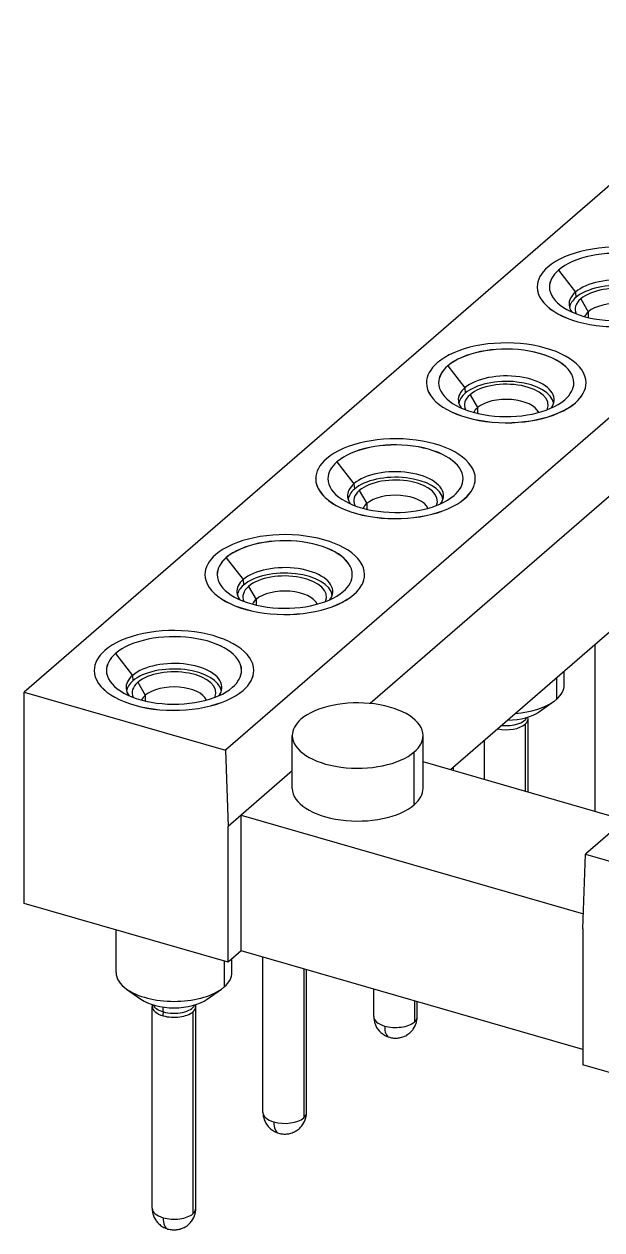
# Model space of a CAD drawing. Header units: millimetres. Extents: x 1 to 18.6, y 1 to 16.8.
# Drawn here: x 1.02 to 7.64, y 2.92 to 16.76 of the extents above; entities that cross this region are included whole.
import ezdxf

# ---------------------------------------------------------------- set-up
doc = ezdxf.new("R2010")
doc.units = ezdxf.units.MM
doc.layers.add('MAIN-1', color=7, linetype='Continuous')

msp = doc.modelspace()

# ---------------------------------------------------------------- linework, layer by layer
at = {"layer": 'MAIN-1', "color": 18, "linetype": 'Continuous', "lineweight": 25, "true_color": 0x000000}
for points in [[(9.867, 16.756), (1.017, 9.092)], [(12.175, 16.09), (3.325, 8.425)], [(16.306, 14.897), (7.456, 7.233)], [(11.006, 14.176), (4.985, 8.962)], [(7.145, 13.934), (7.145, 13.933)], [(7.145, 13.933), (7.34, 13.682)], [(6.901, 13.74), (6.901, 13.741)], [(7.041, 13.741), (7.041, 13.74)], [(7.34, 13.682), (7.344, 13.62)], [(7.401, 13.604), (7.487, 13.456)], [(7.487, 13.456), (7.487, 13.39)], [(5.875, 12.834), (6.07, 12.582)], [(5.875, 12.834), (5.875, 12.834)], [(5.631, 12.64), (5.631, 12.641)], [(5.771, 12.641), (5.771, 12.64)], [(11.006, 12.617), (5.906, 8.2)], [(7.321, 12.64), (7.321, 12.641)], [(7.461, 12.64), (7.461, 12.641)], [(6.07, 12.582), (6.074, 12.521)], [(6.131, 12.504), (6.217, 12.356)], [(6.217, 12.356), (6.217, 12.29)], [(7.339, 12.412), (7.339, 12.411)], [(4.605, 11.735), (4.605, 11.734)], [(4.605, 11.734), (4.8, 11.483)], [(4.361, 11.54), (4.361, 11.541)], [(4.501, 11.541), (4.501, 11.54)], [(4.8, 11.483), (4.804, 11.421)], [(6.051, 11.54), (6.051, 11.541)], [(6.191, 11.54), (6.191, 11.541)], [(4.861, 11.405), (4.947, 11.256)], [(4.947, 11.256), (4.947, 11.19)], [(6.069, 11.312), (6.069, 11.311)], [(3.335, 10.635), (3.335, 10.634)], [(3.335, 10.634), (3.53, 10.383)], [(3.091, 10.44), (3.091, 10.441)], [(3.231, 10.441), (3.231, 10.44)], [(3.53, 10.383), (3.534, 10.321)], [(4.781, 10.44), (4.781, 10.441)], [(4.921, 10.44), (4.921, 10.441)], [(3.591, 10.305), (3.677, 10.156)], [(3.677, 10.156), (3.677, 10.09)], [(4.799, 10.212), (4.799, 10.211)], [(7.566, 7.721), (7.566, 9.638)], [(2.065, 9.535), (2.065, 9.534)], [(2.065, 9.534), (2.26, 9.283)], [(1.821, 9.34), (1.821, 9.341)], [(1.961, 9.341), (1.961, 9.34)], [(2.26, 9.283), (2.264, 9.221)], [(3.511, 9.34), (3.511, 9.341)], [(3.651, 9.34), (3.651, 9.341)], [(7.211, 9.176), (7.211, 9.331)], [(2.321, 9.205), (2.407, 9.056)], [(7.122, 9.254), (7.122, 9.009)], [(1.017, 6.667), (1.017, 9.092)], [(1.017, 9.092), (3.325, 8.425)], [(2.407, 9.056), (2.407, 8.99)], [(3.529, 9.112), (3.529, 9.112)], [(6.926, 8.868), (7.089, 8.984)], [(6.763, 8.724), (6.763, 7.953)], [(6.796, 7.943), (6.796, 8.786)], [(4.092, 7.988), (4.092, 8.594)], [(5.592, 7.988), (5.592, 8.594)], [(6.296, 8.087), (6.296, 8.538)], [(3.325, 8.425), (3.356, 7.551)], [(5.491, 7.8), (5.491, 8.406)], [(4.092, 8.188), (3.506, 7.681)], [(7.906, 7.623), (5.592, 8.291)], [(5.941, 8.19), (5.941, 8.231)], [(3.506, 7.681), (3.356, 7.551)], [(3.506, 7.681), (7.432, 6.547)], [(3.506, 6.122), (3.506, 7.681)], [(3.356, 5.992), (3.356, 7.551)], [(7.426, 6.376), (7.456, 7.233)], [(7.456, 7.233), (9.764, 6.567)], [(3.356, 5.992), (1.017, 6.667)], [(7.426, 6.376), (7.426, 4.817)], [(2.071, 5.876), (2.071, 6.363)], [(3.506, 6.122), (3.356, 5.992)], [(7.426, 4.99), (3.506, 6.122)], [(3.312, 6.004), (3.312, 5.71)], [(3.401, 5.876), (3.401, 6.031)], [(3.756, 4.27), (3.756, 6.049)], [(4.223, 5.915), (4.223, 4.207)], [(4.256, 4.27), (4.256, 5.905)], [(2.193, 5.684), (2.357, 5.569)], [(3.116, 5.569), (3.279, 5.684)], [(5.026, 5.37), (5.026, 5.683)], [(5.493, 5.548), (5.493, 5.307)], [(5.526, 5.37), (5.526, 5.538)], [(2.486, 3.17), (2.486, 5.486)], [(2.953, 5.424), (2.953, 3.107)], [(2.986, 3.17), (2.986, 5.486)], [(5.026, 5.37), (5.027, 5.348)], [(5.027, 5.348), (5.03, 5.327)], [(5.03, 5.327), (5.035, 5.305)], [(5.035, 5.305), (5.04, 5.288)], [(5.04, 5.288), (5.041, 5.285)], [(5.041, 5.285), (5.05, 5.264)], [(5.05, 5.264), (5.06, 5.245)], [(5.492, 5.245), (5.503, 5.264)], [(5.503, 5.264), (5.511, 5.285)], [(5.511, 5.285), (5.512, 5.288)], [(5.512, 5.288), (5.518, 5.305)], [(5.518, 5.305), (5.522, 5.327)], [(5.522, 5.327), (5.525, 5.348)], [(5.525, 5.348), (5.526, 5.37)], [(5.06, 5.245), (5.067, 5.234)], [(5.067, 5.234), (5.073, 5.225)], [(5.073, 5.225), (5.087, 5.207)], [(5.087, 5.207), (5.095, 5.198)], [(5.095, 5.198), (5.104, 5.19)], [(5.104, 5.19), (5.112, 5.183)], [(5.112, 5.183), (5.123, 5.174)], [(5.123, 5.174), (5.134, 5.166)], [(5.134, 5.166), (5.145, 5.159)], [(5.145, 5.159), (5.147, 5.157)], [(5.147, 5.157), (5.16, 5.15)], [(5.16, 5.15), (5.172, 5.144)], [(5.172, 5.144), (5.178, 5.142)], [(5.178, 5.142), (5.192, 5.136)], [(5.192, 5.136), (5.206, 5.132)], [(5.206, 5.132), (5.218, 5.129)], [(5.218, 5.129), (5.231, 5.126)], [(5.231, 5.126), (5.242, 5.124)], [(5.242, 5.124), (5.254, 5.123)], [(5.254, 5.123), (5.265, 5.122)], [(5.265, 5.122), (5.276, 5.122)], [(5.276, 5.122), (5.287, 5.122)], [(5.287, 5.122), (5.299, 5.123)], [(5.299, 5.123), (5.31, 5.124)], [(5.31, 5.124), (5.322, 5.126)], [(5.322, 5.126), (5.334, 5.129)], [(5.334, 5.129), (5.347, 5.132)], [(5.347, 5.132), (5.36, 5.136)], [(5.36, 5.136), (5.374, 5.142)], [(5.374, 5.142), (5.381, 5.144)], [(5.381, 5.144), (5.393, 5.15)], [(5.393, 5.15), (5.405, 5.157)], [(5.405, 5.157), (5.407, 5.159)], [(5.407, 5.159), (5.418, 5.166)], [(5.418, 5.166), (5.429, 5.174)], [(5.429, 5.174), (5.441, 5.183)], [(5.441, 5.183), (5.449, 5.19)], [(5.449, 5.19), (5.457, 5.198)], [(5.457, 5.198), (5.465, 5.207)], [(5.465, 5.207), (5.473, 5.216)], [(5.473, 5.216), (5.48, 5.226)], [(5.48, 5.226), (5.492, 5.245)], [(9.764, 4.142), (7.426, 4.817)], [(3.756, 4.27), (3.757, 4.248)], [(3.757, 4.248), (3.76, 4.227)], [(3.76, 4.227), (3.765, 4.206)], [(3.765, 4.206), (3.77, 4.188)], [(3.77, 4.188), (3.771, 4.185)], [(3.771, 4.185), (3.78, 4.164)], [(3.78, 4.164), (3.79, 4.145)], [(4.222, 4.145), (4.233, 4.164)], [(4.233, 4.164), (4.241, 4.185)], [(4.241, 4.185), (4.242, 4.188)], [(4.242, 4.188), (4.248, 4.206)], [(4.248, 4.206), (4.252, 4.227)], [(4.252, 4.227), (4.255, 4.248)], [(4.255, 4.248), (4.256, 4.27)], [(3.79, 4.145), (3.797, 4.135)], [(3.797, 4.135), (3.803, 4.125)], [(3.803, 4.125), (3.817, 4.108)], [(3.817, 4.108), (3.825, 4.099)], [(3.825, 4.099), (3.834, 4.09)], [(3.834, 4.09), (3.842, 4.083)], [(3.842, 4.083), (3.853, 4.074)], [(3.853, 4.074), (3.864, 4.066)], [(3.864, 4.066), (3.875, 4.059)], [(3.875, 4.059), (3.877, 4.058)], [(3.877, 4.058), (3.89, 4.051)], [(3.89, 4.051), (3.902, 4.045)], [(3.902, 4.045), (3.908, 4.042)], [(3.908, 4.042), (3.922, 4.036)], [(3.922, 4.036), (3.936, 4.032)], [(3.936, 4.032), (3.948, 4.029)], [(3.948, 4.029), (3.961, 4.026)], [(3.961, 4.026), (3.972, 4.024)], [(3.972, 4.024), (3.984, 4.023)], [(3.984, 4.023), (3.995, 4.022)], [(3.995, 4.022), (4.006, 4.022)], [(4.006, 4.022), (4.017, 4.022)], [(4.017, 4.022), (4.029, 4.023)], [(4.029, 4.023), (4.04, 4.024)], [(4.04, 4.024), (4.052, 4.026)], [(4.052, 4.026), (4.064, 4.029)], [(4.064, 4.029), (4.077, 4.032)], [(4.077, 4.032), (4.09, 4.036)], [(4.09, 4.036), (4.104, 4.042)], [(4.104, 4.042), (4.111, 4.045)], [(4.111, 4.045), (4.123, 4.051)], [(4.123, 4.051), (4.135, 4.058)], [(4.135, 4.058), (4.137, 4.059)], [(4.137, 4.059), (4.148, 4.066)], [(4.148, 4.066), (4.159, 4.074)], [(4.159, 4.074), (4.171, 4.083)], [(4.171, 4.083), (4.179, 4.09)], [(4.179, 4.09), (4.187, 4.099)], [(4.187, 4.099), (4.195, 4.108)], [(4.195, 4.108), (4.203, 4.116)], [(4.203, 4.116), (4.21, 4.126)], [(4.21, 4.126), (4.222, 4.145)], [(2.486, 3.17), (2.487, 3.148)], [(2.487, 3.148), (2.49, 3.127)], [(2.49, 3.127), (2.495, 3.106)], [(2.495, 3.106), (2.5, 3.088)], [(2.5, 3.088), (2.501, 3.085)], [(2.501, 3.085), (2.51, 3.065)], [(2.51, 3.065), (2.52, 3.045)], [(2.52, 3.045), (2.527, 3.035)], [(2.94, 3.026), (2.952, 3.045)], [(2.952, 3.045), (2.963, 3.065)], [(2.963, 3.065), (2.971, 3.085)], [(2.971, 3.085), (2.972, 3.088)], [(2.972, 3.088), (2.978, 3.106)], [(2.978, 3.106), (2.982, 3.127)], [(2.982, 3.127), (2.985, 3.148)], [(2.985, 3.148), (2.986, 3.17)], [(2.527, 3.035), (2.533, 3.025)], [(2.533, 3.025), (2.547, 3.008)], [(2.547, 3.008), (2.555, 2.999)], [(2.555, 2.999), (2.564, 2.99)], [(2.564, 2.99), (2.572, 2.983)], [(2.572, 2.983), (2.583, 2.974)], [(2.583, 2.974), (2.594, 2.966)], [(2.594, 2.966), (2.605, 2.959)], [(2.605, 2.959), (2.607, 2.958)], [(2.607, 2.958), (2.62, 2.951)], [(2.62, 2.951), (2.632, 2.945)], [(2.632, 2.945), (2.638, 2.942)], [(2.638, 2.942), (2.652, 2.937)], [(2.652, 2.937), (2.666, 2.932)], [(2.666, 2.932), (2.678, 2.929)], [(2.678, 2.929), (2.691, 2.926)], [(2.691, 2.926), (2.702, 2.925)], [(2.702, 2.925), (2.714, 2.923)], [(2.714, 2.923), (2.725, 2.923)], [(2.725, 2.923), (2.736, 2.922)], [(2.736, 2.922), (2.747, 2.923)], [(2.747, 2.923), (2.759, 2.923)], [(2.759, 2.923), (2.77, 2.925)], [(2.77, 2.925), (2.782, 2.926)], [(2.782, 2.926), (2.794, 2.929)], [(2.794, 2.929), (2.807, 2.932)], [(2.807, 2.932), (2.82, 2.937)], [(2.82, 2.937), (2.834, 2.942)], [(2.834, 2.942), (2.841, 2.945)], [(2.841, 2.945), (2.853, 2.951)], [(2.853, 2.951), (2.865, 2.958)], [(2.865, 2.958), (2.867, 2.959)], [(2.867, 2.959), (2.878, 2.966)], [(2.878, 2.966), (2.889, 2.974)], [(2.889, 2.974), (2.901, 2.983)], [(2.901, 2.983), (2.909, 2.99)], [(2.909, 2.99), (2.917, 2.999)], [(2.917, 2.999), (2.925, 3.008)], [(2.925, 3.008), (2.933, 3.017)], [(2.933, 3.017), (2.94, 3.026)]]:
    msp.add_lwpolyline(points, dxfattribs=at)
for points in [[(8.731, 13.741), (8.731, 13.948), (8.453, 14.129), (8.053, 14.182), (7.653, 14.236), (7.231, 14.149), (7.024, 13.969)], [(8.591, 13.741), (8.591, 13.916), (8.356, 14.069), (8.017, 14.115), (7.678, 14.16), (7.32, 14.086), (7.145, 13.934)], [(8.591, 13.741), (8.59, 13.916), (8.355, 14.069), (8.016, 14.114), (7.677, 14.159), (7.32, 14.085), (7.145, 13.933)], [(8.366, 13.533), (8.376, 13.66), (8.213, 13.774), (7.97, 13.809), (7.726, 13.844), (7.466, 13.792), (7.34, 13.682)], [(6.901, 13.741), (6.901, 13.534), (7.179, 13.352), (7.579, 13.299), (7.979, 13.245), (8.402, 13.332), (8.609, 13.512)], [(6.901, 13.74), (6.901, 13.533), (7.179, 13.351), (7.579, 13.298), (7.979, 13.244), (8.402, 13.332), (8.609, 13.511)], [(7.041, 13.741), (7.041, 13.565), (7.277, 13.412), (7.616, 13.366), (7.954, 13.321), (8.312, 13.395), (8.487, 13.547)], [(8.36, 13.503), (8.343, 13.623), (8.172, 13.723), (7.939, 13.75), (7.705, 13.777), (7.464, 13.724), (7.344, 13.62)], [(8.285, 13.432), (8.336, 13.548), (8.211, 13.665), (7.991, 13.708), (7.77, 13.751), (7.519, 13.707), (7.401, 13.604)], [(8.188, 13.4), (8.155, 13.477), (8.03, 13.536), (7.875, 13.548), (7.72, 13.56), (7.566, 13.524), (7.487, 13.456)], [(7.461, 12.641), (7.461, 12.848), (7.183, 13.029), (6.783, 13.083), (6.383, 13.136), (5.961, 13.049), (5.754, 12.869)], [(7.321, 12.641), (7.321, 12.816), (7.086, 12.97), (6.747, 13.015), (6.408, 13.06), (6.05, 12.986), (5.875, 12.834)], [(7.321, 12.641), (7.32, 12.816), (7.085, 12.969), (6.746, 13.014), (6.407, 13.059), (6.05, 12.985), (5.875, 12.834)], [(7.096, 12.434), (7.106, 12.56), (6.943, 12.674), (6.7, 12.709), (6.456, 12.744), (6.196, 12.692), (6.07, 12.582)], [(5.631, 12.641), (5.631, 12.434), (5.909, 12.252), (6.309, 12.199), (6.709, 12.145), (7.132, 12.233), (7.339, 12.412)], [(5.631, 12.64), (5.631, 12.433), (5.909, 12.252), (6.309, 12.198), (6.709, 12.144), (7.132, 12.232), (7.339, 12.411)], [(5.771, 12.641), (5.771, 12.465), (6.007, 12.312), (6.346, 12.266), (6.684, 12.221), (7.042, 12.295), (7.217, 12.447)], [(7.09, 12.403), (7.073, 12.523), (6.902, 12.623), (6.669, 12.65), (6.435, 12.677), (6.194, 12.624), (6.074, 12.521)], [(7.015, 12.332), (7.066, 12.448), (6.941, 12.565), (6.721, 12.608), (6.5, 12.651), (6.249, 12.607), (6.131, 12.504)], [(6.918, 12.301), (6.885, 12.377), (6.76, 12.436), (6.605, 12.448), (6.45, 12.461), (6.296, 12.424), (6.217, 12.356)], [(6.191, 11.541), (6.191, 11.748), (5.913, 11.929), (5.513, 11.983), (5.113, 12.036), (4.691, 11.949), (4.484, 11.77)], [(6.051, 11.541), (6.051, 11.716), (5.816, 11.87), (5.477, 11.915), (5.138, 11.961), (4.78, 11.886), (4.605, 11.735)], [(6.051, 11.541), (6.05, 11.716), (5.815, 11.869), (5.476, 11.914), (5.137, 11.96), (4.78, 11.885), (4.605, 11.734)], [(5.826, 11.334), (5.836, 11.46), (5.673, 11.574), (5.43, 11.609), (5.186, 11.645), (4.926, 11.592), (4.8, 11.483)], [(4.361, 11.541), (4.361, 11.334), (4.639, 11.153), (5.039, 11.099), (5.439, 11.045), (5.862, 11.133), (6.069, 11.312)], [(4.361, 11.54), (4.361, 11.333), (4.639, 11.152), (5.039, 11.098), (5.439, 11.044), (5.862, 11.132), (6.069, 11.311)], [(4.501, 11.541), (4.501, 11.365), (4.737, 11.212), (5.076, 11.167), (5.414, 11.121), (5.772, 11.195), (5.947, 11.347)], [(5.82, 11.304), (5.803, 11.423), (5.632, 11.523), (5.399, 11.55), (5.165, 11.577), (4.924, 11.525), (4.804, 11.421)], [(5.745, 11.232), (5.796, 11.348), (5.671, 11.465), (5.451, 11.508), (5.23, 11.551), (4.979, 11.507), (4.861, 11.405)], [(5.648, 11.201), (5.615, 11.278), (5.49, 11.336), (5.335, 11.349), (5.18, 11.361), (5.026, 11.324), (4.947, 11.256)], [(4.921, 10.441), (4.921, 10.648), (4.643, 10.829), (4.243, 10.883), (3.843, 10.937), (3.421, 10.849), (3.214, 10.67)], [(4.781, 10.441), (4.781, 10.616), (4.546, 10.77), (4.207, 10.815), (3.868, 10.861), (3.51, 10.787), (3.335, 10.635)], [(4.781, 10.441), (4.78, 10.616), (4.545, 10.769), (4.206, 10.815), (3.867, 10.86), (3.51, 10.786), (3.335, 10.634)], [(4.556, 10.234), (4.566, 10.36), (4.403, 10.474), (4.16, 10.509), (3.916, 10.545), (3.656, 10.492), (3.53, 10.383)], [(3.091, 10.441), (3.091, 10.234), (3.369, 10.053), (3.769, 9.999), (4.169, 9.945), (4.592, 10.033), (4.799, 10.212)], [(3.091, 10.44), (3.091, 10.233), (3.369, 10.052), (3.769, 9.998), (4.169, 9.945), (4.592, 10.032), (4.799, 10.211)], [(3.231, 10.441), (3.231, 10.266), (3.467, 10.112), (3.806, 10.067), (4.144, 10.021), (4.502, 10.095), (4.677, 10.247)], [(4.55, 10.204), (4.533, 10.323), (4.362, 10.423), (4.129, 10.45), (3.895, 10.477), (3.654, 10.425), (3.534, 10.321)], [(4.475, 10.132), (4.526, 10.248), (4.401, 10.365), (4.181, 10.408), (3.96, 10.451), (3.709, 10.407), (3.591, 10.305)], [(4.378, 10.101), (4.345, 10.178), (4.22, 10.236), (4.065, 10.249), (3.91, 10.261), (3.756, 10.224), (3.677, 10.156)], [(3.651, 9.341), (3.651, 9.548), (3.373, 9.729), (2.973, 9.783), (2.573, 9.837), (2.151, 9.749), (1.944, 9.57)], [(3.511, 9.341), (3.511, 9.517), (3.276, 9.67), (2.937, 9.715), (2.598, 9.761), (2.24, 9.687), (2.065, 9.535)], [(3.511, 9.341), (3.51, 9.516), (3.275, 9.67), (2.936, 9.715), (2.597, 9.76), (2.24, 9.686), (2.065, 9.534)], [(3.286, 9.134), (3.296, 9.261), (3.133, 9.374), (2.89, 9.41), (2.646, 9.445), (2.386, 9.393), (2.26, 9.283)], [(1.821, 9.341), (1.821, 9.134), (2.099, 8.953), (2.499, 8.899), (2.899, 8.846), (3.322, 8.933), (3.529, 9.112)], [(1.821, 9.34), (1.821, 9.133), (2.099, 8.952), (2.499, 8.898), (2.899, 8.845), (3.322, 8.932), (3.529, 9.112)], [(1.961, 9.341), (1.961, 9.166), (2.197, 9.012), (2.536, 8.967), (2.874, 8.921), (3.232, 8.996), (3.407, 9.147)], [(3.28, 9.104), (3.263, 9.223), (3.092, 9.323), (2.859, 9.35), (2.625, 9.377), (2.384, 9.325), (2.264, 9.221)], [(3.205, 9.032), (3.256, 9.148), (3.131, 9.265), (2.911, 9.308), (2.69, 9.351), (2.439, 9.307), (2.321, 9.205)], [(3.108, 9.001), (3.075, 9.078), (2.95, 9.137), (2.795, 9.149), (2.64, 9.161), (2.486, 9.124), (2.407, 9.056)], [(5.592, 8.594), (5.592, 8.764), (5.364, 8.912), (5.036, 8.956), (4.708, 9), (4.362, 8.928), (4.192, 8.781)], [(4.092, 8.594), (4.092, 8.424), (4.32, 8.276), (4.648, 8.232), (4.975, 8.188), (5.322, 8.259), (5.491, 8.406)], [(4.092, 7.988), (4.092, 7.818), (4.32, 7.669), (4.648, 7.625), (4.975, 7.582), (5.322, 7.653), (5.491, 7.8)], [(2.193, 5.684), (2.318, 5.596), (2.52, 5.544), (2.736, 5.544), (2.952, 5.544), (3.155, 5.596), (3.279, 5.684)], [(2.357, 5.569), (2.444, 5.507), (2.585, 5.47), (2.736, 5.47), (2.887, 5.47), (3.029, 5.507), (3.116, 5.569)], [(2.611, 5.378), (2.669, 5.362), (2.737, 5.357), (2.801, 5.366), (2.865, 5.374), (2.92, 5.395), (2.953, 5.424)], [(2.614, 5.424), (2.682, 5.405), (2.763, 5.403), (2.834, 5.418), (2.905, 5.434), (2.957, 5.465), (2.974, 5.503)], [(5.151, 5.261), (5.209, 5.245), (5.277, 5.24), (5.341, 5.249), (5.405, 5.257), (5.46, 5.278), (5.493, 5.307)], [(2.611, 3.062), (2.669, 3.045), (2.737, 3.041), (2.801, 3.049), (2.865, 3.058), (2.92, 3.079), (2.953, 3.107)]]:
    msp.add_open_spline(points, degree=3, knots=[0, 0, 0, 0, 1, 1, 1, 2, 2, 2, 2], dxfattribs=at)
for points in [[(7.024, 13.969), (6.943, 13.9), (6.901, 13.821), (6.901, 13.741)], [(7.145, 13.934), (7.077, 13.875), (7.041, 13.809), (7.041, 13.741)], [(7.145, 13.933), (7.077, 13.875), (7.042, 13.808), (7.041, 13.741)], [(7.34, 13.682), (7.288, 13.637), (7.262, 13.586), (7.267, 13.533)], [(7.344, 13.62), (7.303, 13.585), (7.278, 13.545), (7.273, 13.503)], [(7.401, 13.604), (7.34, 13.552), (7.322, 13.491), (7.348, 13.432)], [(7.267, 13.533), (7.269, 13.506), (7.28, 13.478), (7.298, 13.452)], [(7.487, 13.456), (7.467, 13.438), (7.453, 13.42), (7.445, 13.4)], [(5.754, 12.869), (5.673, 12.8), (5.631, 12.721), (5.631, 12.641)], [(5.875, 12.834), (5.807, 12.775), (5.772, 12.708), (5.771, 12.641)], [(5.875, 12.834), (5.807, 12.776), (5.771, 12.709), (5.771, 12.641)], [(7.217, 12.447), (7.285, 12.506), (7.321, 12.573), (7.321, 12.641)], [(7.339, 12.412), (7.419, 12.482), (7.461, 12.56), (7.461, 12.641)], [(7.339, 12.411), (7.419, 12.481), (7.461, 12.56), (7.461, 12.64)], [(6.07, 12.582), (6.018, 12.537), (5.992, 12.486), (5.997, 12.434)], [(6.074, 12.521), (6.033, 12.485), (6.008, 12.445), (6.003, 12.403)], [(6.131, 12.504), (6.07, 12.452), (6.052, 12.391), (6.078, 12.332)], [(5.997, 12.434), (5.999, 12.406), (6.01, 12.379), (6.028, 12.352)], [(6.217, 12.356), (6.197, 12.339), (6.183, 12.32), (6.175, 12.301)], [(7.064, 12.352), (7.083, 12.379), (7.093, 12.406), (7.096, 12.434)], [(4.484, 11.77), (4.403, 11.7), (4.361, 11.621), (4.361, 11.541)], [(4.605, 11.735), (4.537, 11.676), (4.501, 11.609), (4.501, 11.541)], [(4.605, 11.734), (4.537, 11.675), (4.502, 11.609), (4.501, 11.541)], [(4.8, 11.483), (4.748, 11.437), (4.722, 11.386), (4.727, 11.334)], [(5.947, 11.347), (6.015, 11.406), (6.051, 11.473), (6.051, 11.541)], [(6.069, 11.312), (6.149, 11.382), (6.191, 11.461), (6.191, 11.541)], [(6.069, 11.311), (6.149, 11.381), (6.191, 11.46), (6.191, 11.54)], [(4.804, 11.421), (4.763, 11.385), (4.738, 11.345), (4.733, 11.304)], [(4.861, 11.405), (4.8, 11.352), (4.782, 11.291), (4.808, 11.232)], [(4.727, 11.334), (4.729, 11.306), (4.74, 11.279), (4.758, 11.253)], [(4.947, 11.256), (4.927, 11.239), (4.913, 11.22), (4.905, 11.201)], [(5.794, 11.253), (5.813, 11.279), (5.823, 11.306), (5.826, 11.334)], [(3.214, 10.67), (3.133, 10.6), (3.091, 10.521), (3.091, 10.441)], [(3.335, 10.635), (3.267, 10.576), (3.231, 10.509), (3.231, 10.441)], [(3.335, 10.634), (3.267, 10.575), (3.232, 10.509), (3.231, 10.441)], [(3.53, 10.383), (3.478, 10.338), (3.452, 10.286), (3.457, 10.234)], [(4.677, 10.247), (4.745, 10.306), (4.781, 10.373), (4.781, 10.441)], [(4.799, 10.212), (4.879, 10.282), (4.921, 10.361), (4.921, 10.441)], [(4.799, 10.211), (4.879, 10.281), (4.921, 10.36), (4.921, 10.44)], [(3.534, 10.321), (3.493, 10.285), (3.468, 10.245), (3.463, 10.204)], [(3.591, 10.305), (3.53, 10.253), (3.512, 10.191), (3.538, 10.132)], [(3.457, 10.234), (3.459, 10.206), (3.47, 10.179), (3.488, 10.153)], [(3.677, 10.156), (3.657, 10.139), (3.643, 10.12), (3.635, 10.101)], [(4.524, 10.153), (4.543, 10.179), (4.553, 10.206), (4.556, 10.234)], [(1.944, 9.57), (1.863, 9.5), (1.821, 9.421), (1.821, 9.341)], [(2.065, 9.535), (1.997, 9.476), (1.961, 9.409), (1.961, 9.341)], [(2.065, 9.534), (1.997, 9.475), (1.962, 9.409), (1.961, 9.341)], [(2.26, 9.283), (2.208, 9.238), (2.182, 9.186), (2.187, 9.134)], [(3.407, 9.147), (3.475, 9.206), (3.511, 9.273), (3.511, 9.341)], [(3.529, 9.112), (3.609, 9.182), (3.651, 9.261), (3.651, 9.341)], [(3.529, 9.112), (3.609, 9.181), (3.651, 9.26), (3.651, 9.34)], [(2.187, 9.134), (2.189, 9.106), (2.2, 9.079), (2.218, 9.053)], [(2.264, 9.221), (2.223, 9.185), (2.198, 9.145), (2.193, 9.104)], [(2.321, 9.205), (2.26, 9.153), (2.242, 9.091), (2.268, 9.032)], [(3.254, 9.053), (3.273, 9.079), (3.283, 9.106), (3.286, 9.134)], [(7.122, 9.009), (7.18, 9.06), (7.211, 9.117), (7.211, 9.176)], [(2.407, 9.056), (2.387, 9.039), (2.373, 9.02), (2.365, 9.001)], [(7.089, 8.984), (7.101, 8.992), (7.112, 9.001), (7.122, 9.009)], [(6.564, 8.77), (6.708, 8.773), (6.842, 8.809), (6.926, 8.868)], [(6.653, 8.848), (6.829, 8.862), (6.986, 8.911), (7.089, 8.984)], [(4.192, 8.781), (4.126, 8.724), (4.092, 8.66), (4.092, 8.594)], [(6.449, 8.671), (6.565, 8.646), (6.7, 8.669), (6.763, 8.724)], [(6.494, 8.71), (6.626, 8.696), (6.755, 8.737), (6.784, 8.803)], [(6.763, 8.724), (6.785, 8.743), (6.796, 8.764), (6.796, 8.786)], [(6.796, 8.786), (6.796, 8.792), (6.795, 8.798), (6.794, 8.804)], [(5.491, 8.406), (5.557, 8.463), (5.592, 8.528), (5.592, 8.594)], [(5.491, 7.8), (5.557, 7.857), (5.592, 7.922), (5.592, 7.988)], [(2.071, 5.876), (2.071, 5.807), (2.114, 5.74), (2.193, 5.684)], [(3.312, 5.71), (3.37, 5.76), (3.401, 5.818), (3.401, 5.876)], [(3.279, 5.684), (3.291, 5.693), (3.302, 5.701), (3.312, 5.71)], [(2.489, 5.505), (2.487, 5.499), (2.486, 5.493), (2.486, 5.486)], [(2.486, 5.486), (2.486, 5.442), (2.534, 5.401), (2.611, 5.378)], [(2.498, 5.503), (2.513, 5.47), (2.555, 5.441), (2.614, 5.424)], [(2.614, 5.424), (2.614, 5.445), (2.612, 5.464), (2.608, 5.479)], [(2.611, 5.378), (2.613, 5.394), (2.614, 5.41), (2.614, 5.424)], [(2.953, 5.424), (2.975, 5.443), (2.986, 5.465), (2.986, 5.486)], [(2.986, 5.486), (2.986, 5.493), (2.985, 5.499), (2.984, 5.505)], [(5.026, 5.37), (5.026, 5.325), (5.074, 5.284), (5.151, 5.261)], [(5.151, 5.261), (5.151, 5.19), (5.172, 5.142), (5.206, 5.132)], [(5.493, 5.307), (5.515, 5.326), (5.526, 5.348), (5.526, 5.37)], [(3.756, 4.27), (3.756, 4.225), (3.804, 4.184), (3.881, 4.161)], [(3.881, 4.161), (4.001, 4.127), (4.154, 4.147), (4.223, 4.207)], [(3.881, 4.161), (3.881, 4.091), (3.902, 4.042), (3.936, 4.032)], [(4.223, 4.207), (4.245, 4.226), (4.256, 4.248), (4.256, 4.27)], [(2.486, 3.17), (2.486, 3.125), (2.534, 3.084), (2.611, 3.062)], [(2.611, 3.062), (2.611, 2.991), (2.632, 2.942), (2.666, 2.932)], [(2.953, 3.107), (2.975, 3.126), (2.986, 3.148), (2.986, 3.17)]]:
    msp.add_open_spline(points, degree=3, dxfattribs=at)

doc.saveas('drawing.dxf')
